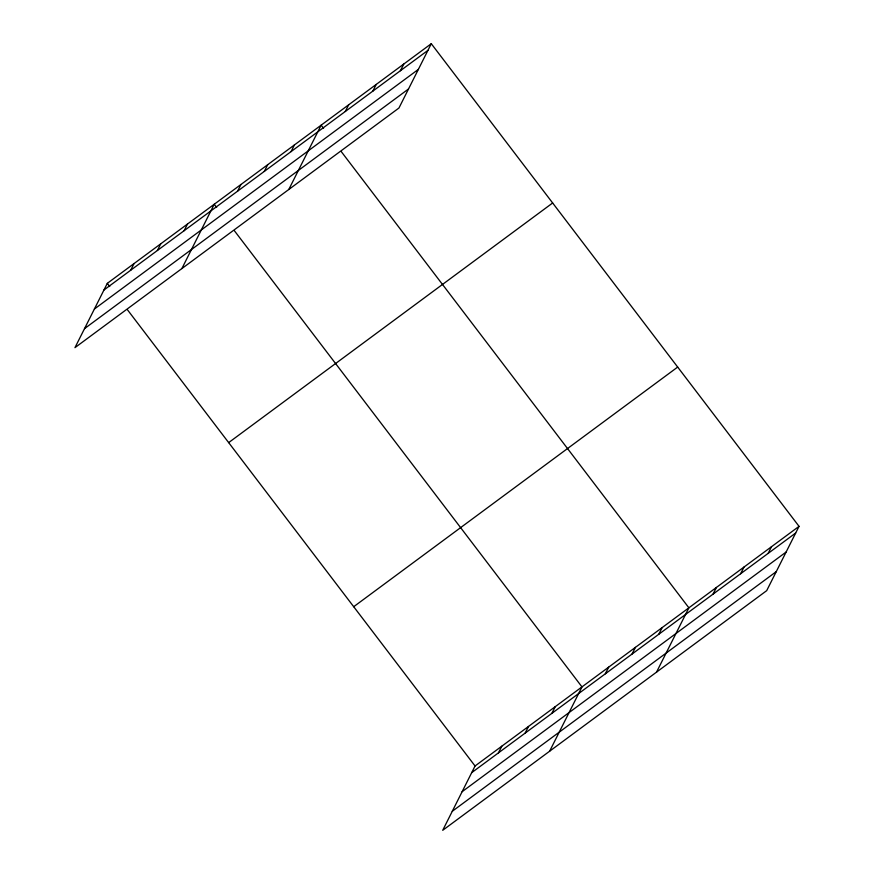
<?xml version="1.0" encoding="UTF-8"?>
<svg xmlns="http://www.w3.org/2000/svg" width="874" height="874" viewBox="0 0 874 874"><rect width="100%" height="100%" fill="white"/><g stroke="black" fill="none" stroke-linecap="round" stroke-linejoin="round"><path stroke-width="1.31" d="M431.286 43.7L107.305 283.351L74.956 347.655L398.948 108.015L431.286 43.7L799.044 526.345L766.695 590.649L442.714 830.3L475.052 765.985L799.044 526.345M130.685 270.241L134.039 263.577M157.407 250.477L160.761 243.802M184.141 230.703L187.495 224.039M181.879 268.58L214.217 204.265L216.654 207.444M237.597 191.155L240.951 184.49M264.33 171.391L267.684 164.727M291.053 151.617L294.407 144.953M288.791 189.494L321.14 125.179L323.566 128.369M345.317 111.479L348.671 104.814M372.859 91.104L376.213 84.439M400.401 70.739L403.755 64.075M498.431 752.885L501.785 746.221M525.165 733.111L528.508 726.447M551.887 713.337L555.241 706.673M549.626 751.214L581.975 686.909L234.451 230.812M605.343 673.799L608.697 667.135M632.077 654.025L635.431 647.361M658.799 634.262L662.153 627.587M656.538 672.128L688.887 607.823L341.363 151.726M713.075 594.112L716.418 587.448M740.606 573.748L743.96 567.084M768.148 553.373L771.502 546.709M103.951 290.015L427.932 50.364M94.392 309.035L418.373 69.385M84.527 328.635L408.508 88.984M228.66 442.615L552.652 202.976M353.697 606.72L677.678 367.069M471.698 772.66L795.69 533.009M462.138 791.68L786.119 552.029M452.273 811.28L776.265 571.629M107.305 283.351L109.731 286.53M127.538 309.888L475.052 765.985"/></g></svg>
